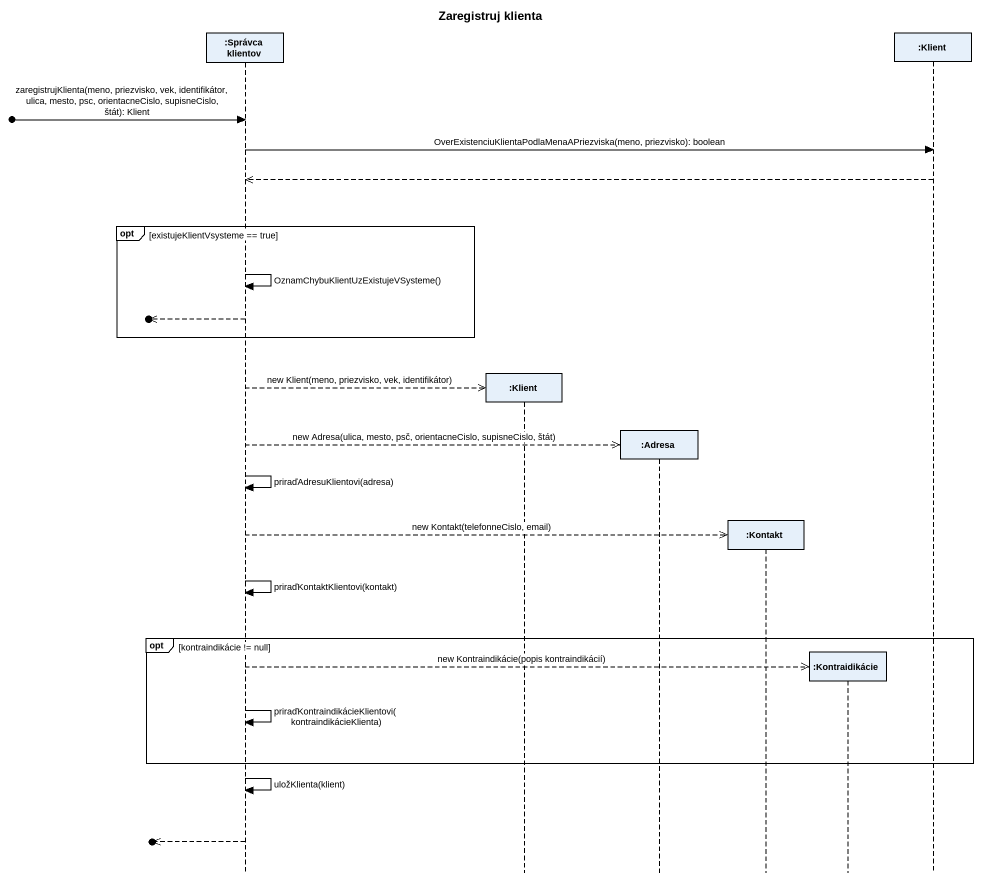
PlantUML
@startuml
title Zaregistruj klienta
hide footbox
participant ":Správca klientov" as Správca_klientov
participant ":Klient" as Klient
participant ":Adresa" as Adresa
participant ":Kontakt" as Kontakt
participant ":Kontraidikácie" as Kontraidikácie
participant ":Klient" as Klient_2

[o-> Správca_klientov : zaregistrujKlienta(meno, priezvisko, vek, identifikátor, ulica, mesto, psc, orientacneCislo, supisneCislo, štát): Klient
Správca_klientov -> Klient_2 : OverExistenciuKlientaPodlaMenaAPriezviska(meno, priezvisko): boolean
Klient_2 -->> Správca_klientov
opt existujeKlientVsysteme == true
  Správca_klientov -> Správca_klientov : OznamChybuKlientUzExistujeVSysteme()
  [o<<-- Správca_klientov
end
Správca_klientov -->> Klient ** : new Klient(meno, priezvisko, vek, identifikátor)
Správca_klientov -->> Adresa ** : new Adresa(ulica, mesto, psč, orientacneCislo, supisneCislo, štát)
Správca_klientov -> Správca_klientov : priraďAdresuKlientovi(adresa)
Správca_klientov -->> Kontakt ** : new Kontakt(telefonneCislo, email)
Správca_klientov -> Správca_klientov : priraďKontaktKlientovi(kontakt)
opt kontraindikácie != null
  Správca_klientov -->> Kontraidikácie ** : new Kontraindikácie(popis kontraindikácií)
  Správca_klientov -> Správca_klientov : priraďKontraindikácieKlientovi(kontraindikácieKlienta)
end
Správca_klientov -> Správca_klientov : uložKlienta(klient)
[o<<-- Správca_klientov
@enduml
